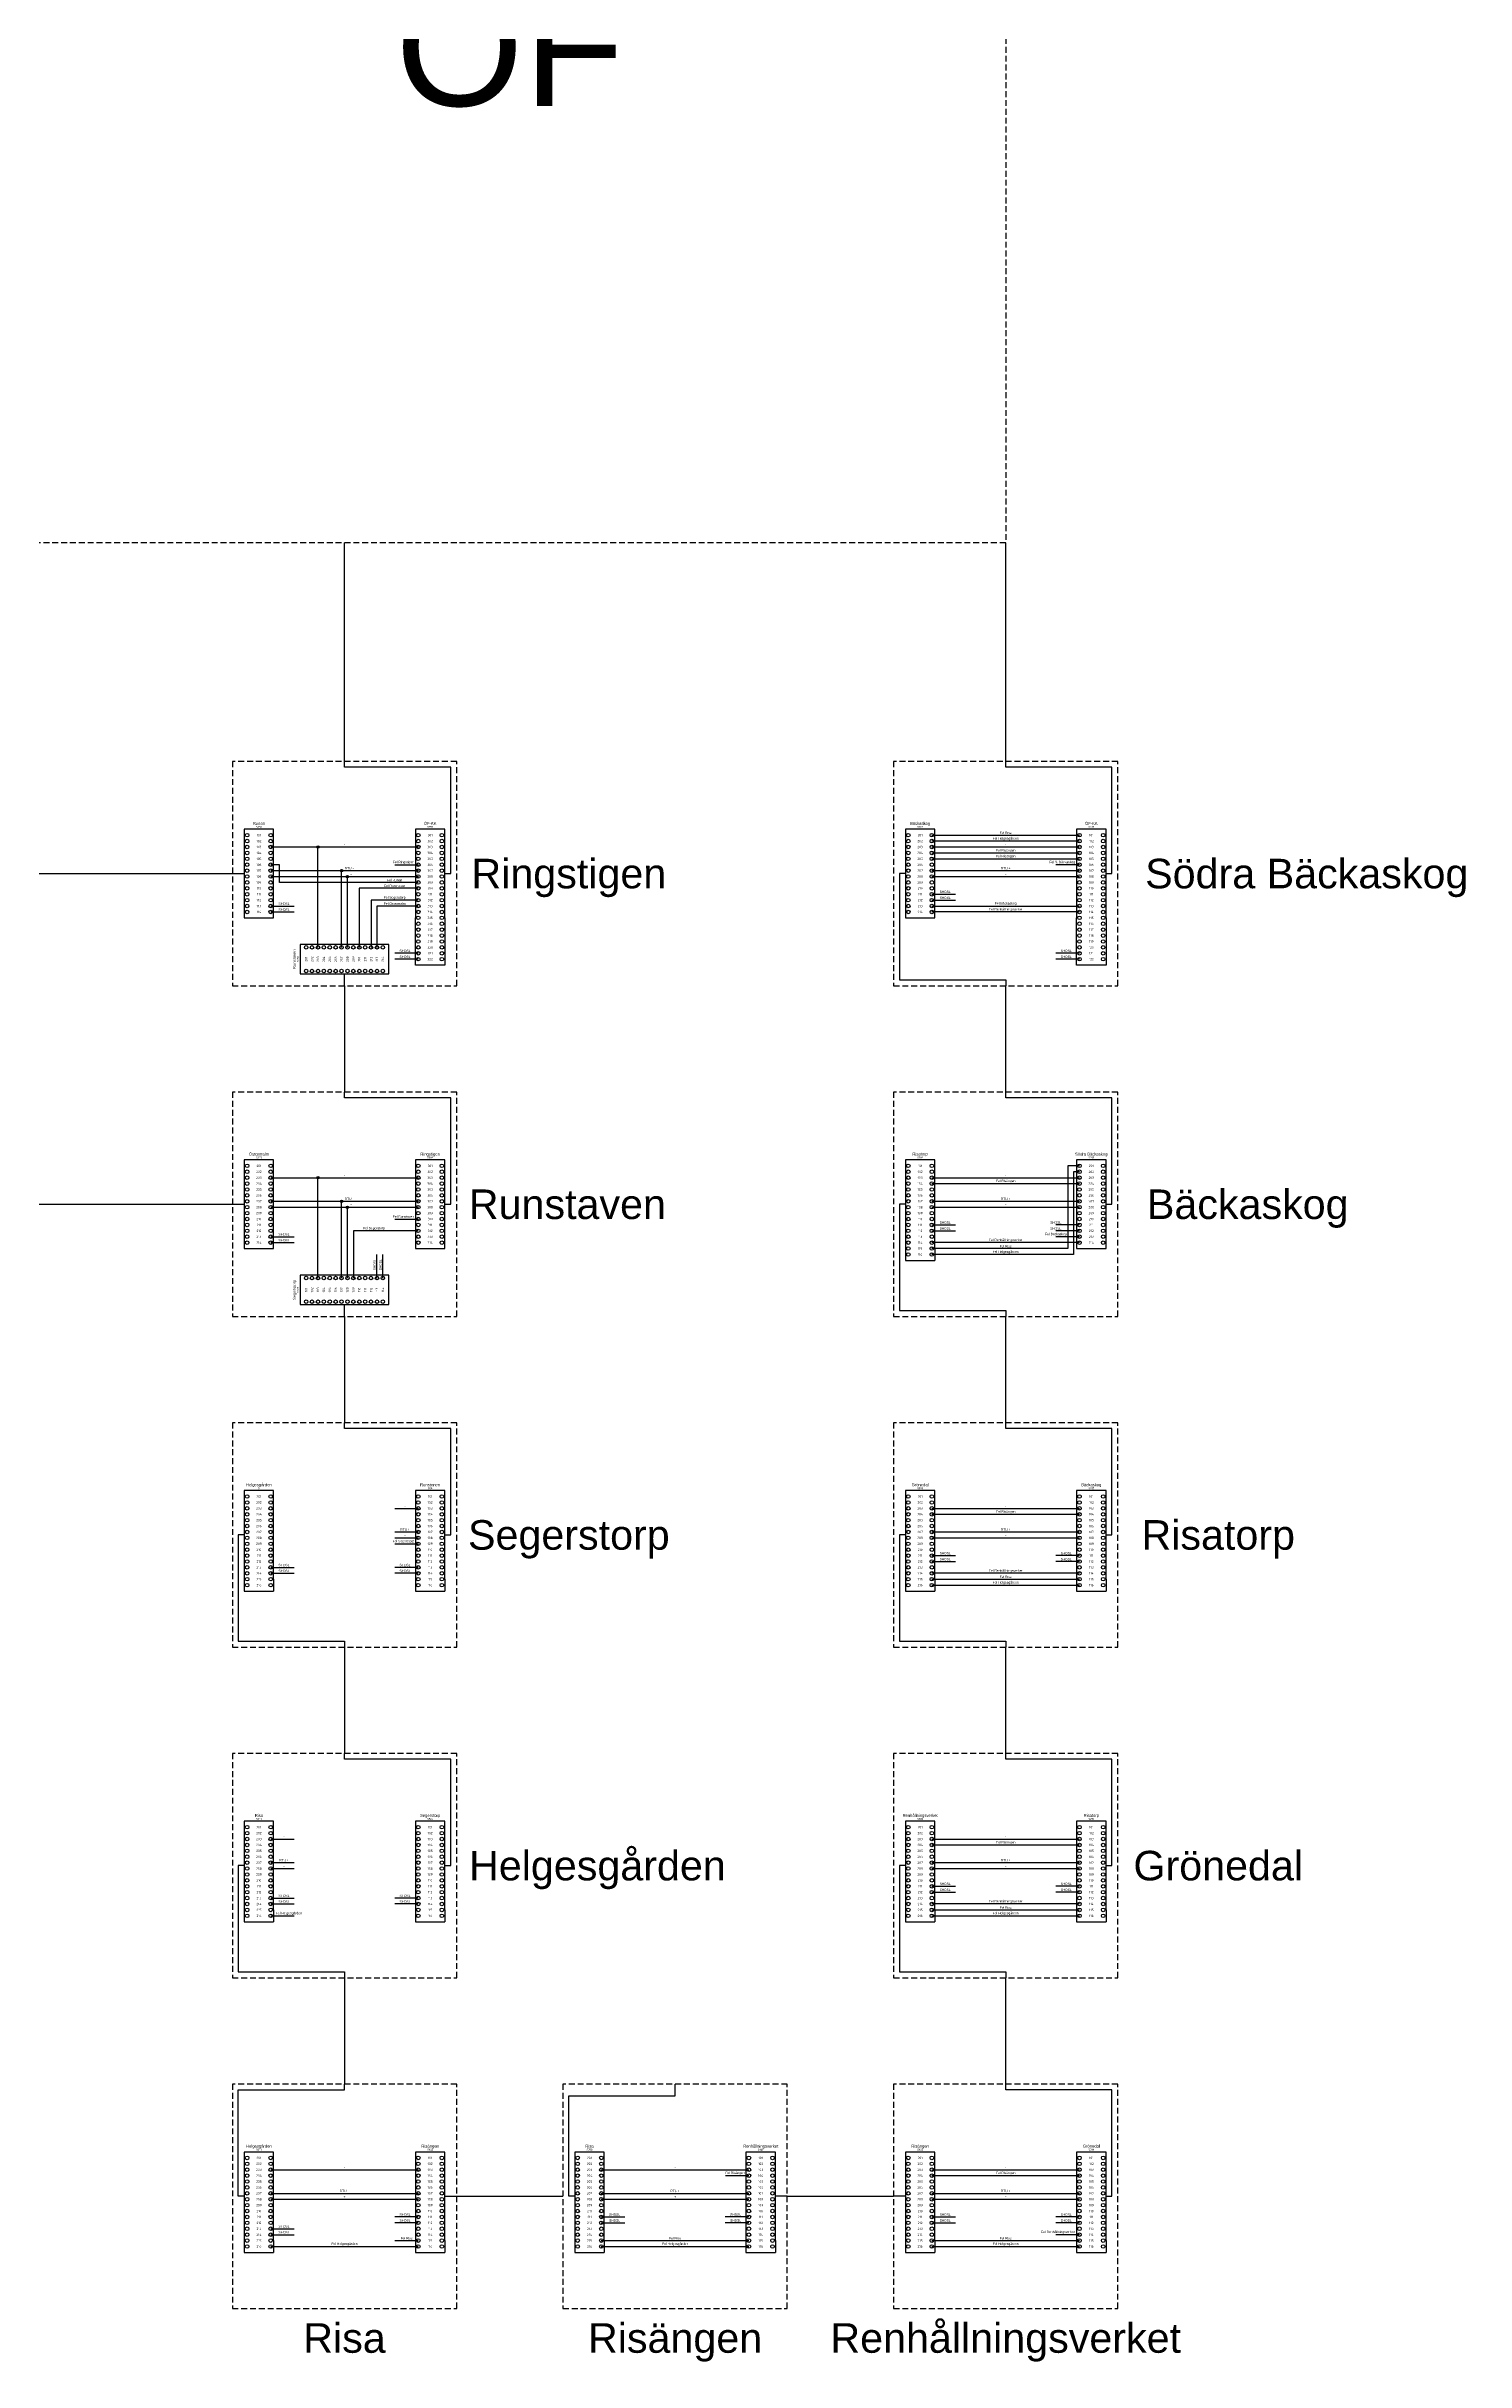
# Model space of a CAD drawing. Header units: millimetres. Extents: x -2095 to -606, y -833 to 1125.
# Drawn here: x -888.3 to -647.8, y -498 to -105.9 of the extents above; entities that cross this region are included whole.
import ezdxf
from ezdxf.enums import TextEntityAlignment as Align

# ---------------------------------------------------------------- set-up
doc = ezdxf.new("R2010")
doc.units = ezdxf.units.MM
doc.header["$MEASUREMENT"] = 0
doc.linetypes.add('DASHEDX2', pattern=[1.5, 1, -0.5])
for name, color, linetype in [('FEL', 1, 'Continuous'), ('FELSIGNAL KABEL', 1, 'Continuous'), ('Infotext', 7, 'Continuous'), ('Linje', 7, 'Continuous'), ('MINUS', 7, 'Continuous'), ('Plint', 7, 'Continuous'), ('PLUS', 7, 'Continuous'), ('RTU+', 7, 'Continuous'), ('SENEA', 3, 'Continuous'), ('Station', 7, 'DASHEDX2')]:
    doc.layers.add(name, color=color, linetype=linetype)
doc.styles.add('plintnummer', font='iso.shx')
doc.styles.get("Standard").update_dxf_attribs({"font": 'arial.ttf'})

# ---------------------------------------------------------------- blocks, each defined once
blk = doc.blocks.new('fstn')
blk.add_lwpolyline([(0, 168), (168, 168), (168, 0), (0, 0)], close=True)
blk.add_attdef('FÖRDELNINGSSTATION', text='', height=20).set_placement((84, 84), align=Align.MIDDLE_CENTER)
blk = doc.blocks.new('stn4')
blk.add_lwpolyline([(-19, -19), (19, -19), (19, 19), (-19, 19)], close=True)
blk.add_attdef('STATIONSNAMN', text='', height=5).set_placement((0, -24), align=Align.MIDDLE_CENTER)
blk = doc.blocks.new('*U13')
for p, q in [((5, 15), (0, 15)), ((0, 15), (0, 0)), ((5, 0), (5, 15))]:
    blk.add_line(p, q)
blk.add_lwpolyline([(5, 0), (5, -8), (0, -8), (0, 0)])
for centre in [(0.5, 14), (0.5, 13), (0.5, 12), (4.5, 14), (4.5, 13), (4.5, 12), (0.5, 11), (0.5, 10), (0.5, 9), (0.5, 8), (4.5, 11), (4.5, 10), (4.5, 9), (4.5, 8), (0.5, 7), (0.5, 6), (0.5, 5), (0.5, 4), (4.5, 7), (4.5, 6), (4.5, 5), (4.5, 4), (0.5, 3), (0.5, 2), (0.5, 1), (0.5, 0), (4.5, 3), (4.5, 2), (4.5, 1), (4.5, 0), (0.5, -1), (0.5, -2), (0.5, -3), (0.5, -4), (4.5, -1), (4.5, -2), (4.5, -3), (4.5, -4), (0.5, -5), (0.5, -6), (0.5, -7), (4.5, -5), (4.5, -6), (4.5, -7)]:
    blk.add_circle(centre, 0.3)
at = {"lineweight": 5, "char_height": 0.4, "attachment_point": 5, "style": 'plintnummer'}
for s, insert in [('103', (2.5, 12)), ('102', (2.5, 13)), ('101', (2.5, 14)), ('104', (2.5, 11)), ('105', (2.5, 10)), ('106', (2.5, 9)), ('107', (2.5, 8)), ('108', (2.5, 7)), ('109', (2.5, 6)), ('110', (2.5, 5)), ('111', (2.5, 4)), ('114', (2.5, 1)), ('115', (2.5, 0)), ('112', (2.5, 3)), ('113', (2.5, 2)), ('115', (2.5, -1)), ('118', (2.5, -3)), ('119', (2.5, -4)), ('117', (2.5, -2)), ('120', (2.5, -5)), ('122', (2.5, -7)), ('121', (2.5, -6))]:
    blk.add_mtext_dynamic_manual_height_columns(s, width=1.4076, gutter_width=1, heights=[0], dxfattribs=dict(at, insert=insert))
for tag, height, p in [('TILL', 0.5, (2.5, 16)), ('KABELNUMMER', 0.3, (2.5, 15.4))]:
    blk.add_attdef(tag, text='', height=height).set_placement(p, align=Align.MIDDLE_CENTER)
blk = doc.blocks.new('*U5')
for p, q in [((5, 15), (0, 15)), ((0, 15), (0, 0)), ((5, 0), (5, 15)), ((0, 0), (5, 0))]:
    blk.add_line(p, q)
for centre in [(0.5, 14), (0.5, 13), (0.5, 12), (4.5, 14), (4.5, 13), (4.5, 12), (0.5, 11), (0.5, 10), (0.5, 9), (0.5, 8), (4.5, 11), (4.5, 10), (4.5, 9), (4.5, 8), (0.5, 7), (0.5, 6), (0.5, 5), (0.5, 4), (4.5, 7), (4.5, 6), (4.5, 5), (4.5, 4), (0.5, 3), (0.5, 2), (0.5, 1), (4.5, 3), (4.5, 2), (4.5, 1)]:
    blk.add_circle(centre, 0.3)
at = {"lineweight": 5, "char_height": 0.4, "attachment_point": 5, "style": 'plintnummer'}
for s, insert in [('203', (2.5, 12)), ('202', (2.5, 13)), ('201', (2.5, 14)), ('204', (2.5, 11)), ('205', (2.5, 10)), ('206', (2.5, 9)), ('207', (2.5, 8)), ('208', (2.5, 7)), ('209', (2.5, 6)), ('210', (2.5, 5)), ('211', (2.5, 4)), ('214', (2.5, 1)), ('212', (2.5, 3)), ('213', (2.5, 2))]:
    blk.add_mtext_dynamic_manual_height_columns(s, width=1.4076, gutter_width=1, heights=[0], dxfattribs=dict(at, insert=insert))
for tag, height, p in [('TILL', 0.5, (2.5, 16)), ('KABELNUMMER', 0.3, (2.5, 15.4))]:
    blk.add_attdef(tag, text='', height=height).set_placement(p, align=Align.MIDDLE_CENTER)
blk = doc.blocks.new('*U6')
for p, q in [((5, 15), (0, 15)), ((0, 15), (0, 0)), ((5, 0), (5, 15)), ((0, -2), (5, -2))]:
    blk.add_line(p, q)
for points in [[(0, 0), (0, -2)], [(5, 0), (5, -2)]]:
    blk.add_lwpolyline(points)
for centre in [(0.5, 14), (0.5, 13), (0.5, 12), (4.5, 14), (4.5, 13), (4.5, 12), (0.5, 11), (0.5, 10), (0.5, 9), (0.5, 8), (4.5, 11), (4.5, 10), (4.5, 9), (4.5, 8), (0.5, 7), (0.5, 6), (0.5, 5), (0.5, 4), (4.5, 7), (4.5, 6), (4.5, 5), (4.5, 4), (0.5, 3), (0.5, 2), (0.5, 1), (0.5, 0), (4.5, 3), (4.5, 2), (4.5, 1), (4.5, 0), (0.5, -1), (4.5, -1)]:
    blk.add_circle(centre, 0.3)
at = {"lineweight": 5, "char_height": 0.4, "attachment_point": 5, "style": 'plintnummer'}
for s, insert in [('103', (2.5, 12)), ('102', (2.5, 13)), ('101', (2.5, 14)), ('104', (2.5, 11)), ('105', (2.5, 10)), ('106', (2.5, 9)), ('107', (2.5, 8)), ('108', (2.5, 7)), ('109', (2.5, 6)), ('110', (2.5, 5)), ('111', (2.5, 4)), ('114', (2.5, 1)), ('115', (2.5, 0)), ('112', (2.5, 3)), ('113', (2.5, 2)), ('116', (2.5, -1))]:
    blk.add_mtext_dynamic_manual_height_columns(s, width=1.4076, gutter_width=1, heights=[0], dxfattribs=dict(at, insert=insert))
for tag, height, p in [('TILL', 0.5, (2.5, 16)), ('KABELNUMMER', 0.3, (2.5, 15.4))]:
    blk.add_attdef(tag, text='', height=height).set_placement(p, align=Align.MIDDLE_CENTER)
blk = doc.blocks.new('*U7')
for p, q in [((5, 15), (0, 15)), ((0, 15), (0, 0)), ((5, 0), (5, 15)), ((0, -2), (5, -2))]:
    blk.add_line(p, q)
for points in [[(0, 0), (0, -2)], [(5, 0), (5, -2)]]:
    blk.add_lwpolyline(points)
for centre in [(0.5, 14), (0.5, 13), (0.5, 12), (4.5, 14), (4.5, 13), (4.5, 12), (0.5, 11), (0.5, 10), (0.5, 9), (0.5, 8), (4.5, 11), (4.5, 10), (4.5, 9), (4.5, 8), (0.5, 7), (0.5, 6), (0.5, 5), (0.5, 4), (4.5, 7), (4.5, 6), (4.5, 5), (4.5, 4), (0.5, 3), (0.5, 2), (0.5, 1), (0.5, 0), (4.5, 3), (4.5, 2), (4.5, 1), (4.5, 0), (0.5, -1), (4.5, -1)]:
    blk.add_circle(centre, 0.3)
at = {"lineweight": 5, "char_height": 0.4, "attachment_point": 5, "style": 'plintnummer'}
for s, insert in [('203', (2.5, 12)), ('202', (2.5, 13)), ('201', (2.5, 14)), ('204', (2.5, 11)), ('205', (2.5, 10)), ('206', (2.5, 9)), ('207', (2.5, 8)), ('208', (2.5, 7)), ('209', (2.5, 6)), ('210', (2.5, 5)), ('211', (2.5, 4)), ('214', (2.5, 1)), ('215', (2.5, 0)), ('212', (2.5, 3)), ('213', (2.5, 2)), ('216', (2.5, -1))]:
    blk.add_mtext_dynamic_manual_height_columns(s, width=1.4076, gutter_width=1, heights=[0], dxfattribs=dict(at, insert=insert))
for tag, height, p in [('TILL', 0.5, (2.5, 16)), ('KABELNUMMER', 0.3, (2.5, 15.4))]:
    blk.add_attdef(tag, text='', height=height).set_placement(p, align=Align.MIDDLE_CENTER)
blk = doc.blocks.new('*U8')
for p, q in [((5, 15), (0, 15)), ((0, 15), (0, 0)), ((5, 0), (5, 15)), ((0, 0), (5, 0))]:
    blk.add_line(p, q)
for centre in [(0.5, 14), (0.5, 13), (0.5, 12), (4.5, 14), (4.5, 13), (4.5, 12), (0.5, 11), (0.5, 10), (0.5, 9), (0.5, 8), (4.5, 11), (4.5, 10), (4.5, 9), (4.5, 8), (0.5, 7), (0.5, 6), (0.5, 5), (0.5, 4), (4.5, 7), (4.5, 6), (4.5, 5), (4.5, 4), (0.5, 3), (0.5, 2), (0.5, 1), (4.5, 3), (4.5, 2), (4.5, 1)]:
    blk.add_circle(centre, 0.3)
at = {"lineweight": 5, "char_height": 0.4, "attachment_point": 5, "style": 'plintnummer'}
for s, insert in [('302', (2.5, 13)), ('303', (2.5, 12)), ('301', (2.5, 14)), ('304', (2.5, 11)), ('305', (2.5, 10)), ('306', (2.5, 9)), ('307', (2.5, 8)), ('308', (2.5, 7)), ('309', (2.5, 6)), ('310', (2.5, 5)), ('311', (2.5, 4)), ('314', (2.5, 1)), ('313', (2.5, 2)), ('312', (2.5, 3))]:
    blk.add_mtext_dynamic_manual_height_columns(s, width=1.4076, gutter_width=1, heights=[0], dxfattribs=dict(at, insert=insert))
for tag, height, p in [('TILL', 0.5, (2.5, 16)), ('KABELNUMMER', 0.3, (2.5, 15.4))]:
    blk.add_attdef(tag, text='', height=height).set_placement(p, align=Align.MIDDLE_CENTER)
blk = doc.blocks.new('*U4')
for p, q in [((5, 15), (0, 15)), ((0, 15), (0, 0)), ((5, 0), (5, 15)), ((0, 0), (5, 0))]:
    blk.add_line(p, q)
for centre in [(0.5, 14), (0.5, 13), (0.5, 12), (4.5, 14), (4.5, 13), (4.5, 12), (0.5, 11), (0.5, 10), (0.5, 9), (0.5, 8), (4.5, 11), (4.5, 10), (4.5, 9), (4.5, 8), (0.5, 7), (0.5, 6), (0.5, 5), (0.5, 4), (4.5, 7), (4.5, 6), (4.5, 5), (4.5, 4), (0.5, 3), (0.5, 2), (0.5, 1), (4.5, 3), (4.5, 2), (4.5, 1)]:
    blk.add_circle(centre, 0.3)
at = {"lineweight": 5, "char_height": 0.4, "attachment_point": 5, "style": 'plintnummer'}
for s, insert in [('103', (2.5, 12)), ('102', (2.5, 13)), ('101', (2.5, 14)), ('104', (2.5, 11)), ('105', (2.5, 10)), ('106', (2.5, 9)), ('107', (2.5, 8)), ('108', (2.5, 7)), ('109', (2.5, 6)), ('110', (2.5, 5)), ('111', (2.5, 4)), ('114', (2.5, 1)), ('112', (2.5, 3)), ('113', (2.5, 2))]:
    blk.add_mtext_dynamic_manual_height_columns(s, width=1.4076, gutter_width=1, heights=[0], dxfattribs=dict(at, insert=insert))
for tag, height, p in [('TILL', 0.5, (2.5, 16)), ('KABELNUMMER', 0.3, (2.5, 15.4))]:
    blk.add_attdef(tag, text='', height=height).set_placement(p, align=Align.MIDDLE_CENTER)
blk = doc.blocks.new('bygel')
h = blk.add_hatch(color=256)
h.dxf.hatch_style = 1
h.paths.add_polyline_path([(0.2, 0, 1), (-0.2, 0, 1)])
blk.add_circle((0, 0), 0.2)
blk = doc.blocks.new('*U10')
for p, q in [((5, 15), (0, 15)), ((0, 15), (0, 0)), ((5, 0), (5, 15))]:
    blk.add_line(p, q)
blk.add_lwpolyline([(5, 0), (5, -8), (0, -8), (0, 0)])
for centre in [(0.5, 14), (0.5, 13), (0.5, 12), (4.5, 14), (4.5, 13), (4.5, 12), (0.5, 11), (0.5, 10), (0.5, 9), (0.5, 8), (4.5, 11), (4.5, 10), (4.5, 9), (4.5, 8), (0.5, 7), (0.5, 6), (0.5, 5), (0.5, 4), (4.5, 7), (4.5, 6), (4.5, 5), (4.5, 4), (0.5, 3), (0.5, 2), (0.5, 1), (0.5, 0), (4.5, 3), (4.5, 2), (4.5, 1), (4.5, 0), (0.5, -1), (0.5, -2), (0.5, -3), (0.5, -4), (4.5, -1), (4.5, -2), (4.5, -3), (4.5, -4), (0.5, -5), (0.5, -6), (0.5, -7), (4.5, -5), (4.5, -6), (4.5, -7)]:
    blk.add_circle(centre, 0.3)
at = {"lineweight": 5, "char_height": 0.4, "attachment_point": 5, "style": 'plintnummer'}
for s, insert in [('302', (2.5, 13)), ('303', (2.5, 12)), ('301', (2.5, 14)), ('304', (2.5, 11)), ('305', (2.5, 10)), ('306', (2.5, 9)), ('307', (2.5, 8)), ('308', (2.5, 7)), ('309', (2.5, 6)), ('310', (2.5, 5)), ('311', (2.5, 4)), ('314', (2.5, 1)), ('313', (2.5, 2)), ('315', (2.5, 0)), ('312', (2.5, 3)), ('318', (2.5, -3)), ('316', (2.5, -1)), ('317', (2.5, -2)), ('319', (2.5, -4)), ('320', (2.5, -5)), ('322', (2.5, -7)), ('321', (2.5, -6))]:
    blk.add_mtext_dynamic_manual_height_columns(s, width=1.4076, gutter_width=1, heights=[0], dxfattribs=dict(at, insert=insert))
for tag, height, p in [('TILL', 0.5, (2.5, 16)), ('KABELNUMMER', 0.3, (2.5, 15.4))]:
    blk.add_attdef(tag, text='', height=height).set_placement(p, align=Align.MIDDLE_CENTER)

msp = doc.modelspace()

# ---------------------------------------------------------------- linework, layer by layer
at = {"layer": 'FEL'}
for points in [[(-738.24, -239.51), (-713.24, -239.51)], [(-713.24, -240.51), (-738.24, -240.51)], [(-738.24, -242.51), (-713.23, -242.51)], [(-825.24, -247.51), (-848.74, -247.51), (-848.74, -244.51), (-850.24, -244.51)], [(-829.23, -244.51), (-825.23, -244.51)], [(-738.24, -243.51), (-713.24, -243.51)], [(-713.24, -244.51), (-717.24, -244.51)], [(-825.24, -248.51), (-835.24, -248.51), (-835.24, -258.51)], [(-825.24, -250.51), (-833.24, -250.51), (-833.24, -258.51)], [(-825.24, -251.51), (-832.24, -251.51), (-832.24, -258.51)], [(-738.24, -251.51), (-713.24, -251.51)], [(-713.24, -252.51), (-738.24, -252.51)], [(-713.24, -295.51), (-715.24, -295.51), (-715.24, -309.51), (-738.24, -309.51)], [(-713.24, -296.51), (-714.24, -296.51), (-714.24, -310.51), (-738.24, -310.51)], [(-738.24, -298.51), (-713.23, -298.51)], [(-829.23, -304.51), (-825.23, -304.51)], [(-825.24, -306.51), (-836.24, -306.51), (-836.24, -314.51)], [(-713.24, -308.51), (-738.24, -308.51)], [(-713.24, -307.51), (-717.24, -307.51)], [(-738.24, -354.51), (-713.23, -354.51)], [(-829.23, -359.51), (-825.23, -359.51)], [(-713.24, -364.51), (-738.24, -364.51)], [(-738.24, -365.51), (-713.24, -365.51)], [(-738.24, -366.51), (-713.24, -366.51)], [(-738.24, -410.51), (-713.23, -410.51)], [(-850.24, -422.51), (-846.24, -422.51)], [(-713.24, -420.51), (-738.24, -420.51)], [(-738.24, -421.51), (-713.24, -421.51)], [(-738.24, -422.51), (-713.24, -422.51)], [(-773.23, -466.51), (-769.23, -466.51)], [(-738.24, -466.51), (-713.23, -466.51)], [(-829.24, -477.51), (-825.24, -477.51)], [(-794.24, -477.51), (-769.24, -477.51)], [(-738.24, -477.51), (-713.24, -477.51)], [(-713.24, -476.51), (-717.24, -476.51)], [(-850.24, -478.51), (-825.24, -478.51)], [(-794.24, -478.51), (-769.24, -478.51)], [(-738.24, -478.51), (-713.24, -478.51)]]:
    msp.add_lwpolyline(points, dxfattribs=at)
at = {"layer": 'FELSIGNAL KABEL'}
for points in [[(-837.74, -227.01), (-837.74, -190.01)], [(-725.74, -227.01), (-725.74, -190.01)], [(-930.74, -246.01), (-856.74, -246.01)], [(-1005.74, -265.01), (-1005.74, -302.01), (-856.74, -302.01)], [(-837.74, -265.01), (-837.74, -283.01)], [(-725.74, -283.01), (-725.74, -265.01)], [(-837.74, -321.01), (-837.74, -339.01)], [(-725.74, -339.01), (-725.74, -321.01)], [(-725.74, -395.01), (-725.74, -377.01)], [(-837.74, -433.01), (-837.74, -451.01)], [(-725.74, -451.01), (-725.74, -451.01), (-725.74, -433.01)], [(-818.74, -470.01), (-800.74, -470.01)], [(-762.74, -470.01), (-744.74, -470.01)]]:
    msp.add_lwpolyline(points, dxfattribs=at)
at = {"layer": 'Linje'}
for points in [[(-820.74, -246.01), (-819.74, -246.01), (-819.74, -228.01), (-837.74, -228.01), (-837.74, -227.01)], [(-708.74, -246.01), (-707.74, -246.01), (-707.74, -228.01), (-725.74, -228.01), (-725.74, -227.01)], [(-856.74, -246.01), (-854.74, -246.01)], [(-742.74, -246.01), (-743.74, -246.01), (-743.74, -264.01), (-725.74, -264.01), (-725.74, -265.01)], [(-837.74, -265.01), (-837.74, -263.01)], [(-820.74, -302.01), (-819.74, -302.01), (-819.74, -284.01), (-837.74, -284.01), (-837.74, -283.01)], [(-856.74, -302.01), (-854.74, -302.01)], [(-837.74, -321.01), (-837.74, -319.01)], [(-820.74, -358.01), (-819.74, -358.01), (-819.74, -340.01), (-837.74, -340.01), (-837.74, -339.01)], [(-708.74, -358.01), (-707.74, -358.01), (-707.74, -340.01), (-725.74, -340.01), (-725.74, -339.01)], [(-854.74, -358.01), (-855.74, -358.01), (-855.74, -376.01), (-837.74, -376.01), (-837.74, -377.01)], [(-742.74, -358.01), (-743.74, -358.01), (-743.74, -376.01), (-725.74, -376.01), (-725.74, -377.01)], [(-837.74, -377.01), (-837.74, -395.01)], [(-820.74, -414.01), (-819.74, -414.01), (-819.74, -396.01), (-837.74, -396.01), (-837.74, -395.01)], [(-708.74, -414.01), (-707.74, -414.01), (-707.74, -396.01), (-725.74, -396.01), (-725.74, -395.01)], [(-854.74, -414.01), (-855.74, -414.01), (-855.74, -432.01), (-837.74, -432.01), (-837.74, -433.01)], [(-742.74, -414.01), (-743.74, -414.01), (-743.74, -432.01), (-725.74, -432.01), (-725.74, -433.01)], [(-854.74, -470.01), (-855.74, -470.01), (-855.74, -452.01), (-837.74, -452.01), (-837.74, -451.01)], [(-798.74, -470.01), (-799.74, -470.01), (-799.74, -453.01), (-781.74, -453.01), (-781.74, -451.01)], [(-708.74, -470.01), (-707.74, -470.01), (-707.74, -452.01), (-725.74, -452.01), (-725.74, -451.01)], [(-820.74, -470.01), (-818.74, -470.01)], [(-762.74, -470.01), (-764.74, -470.01)], [(-742.74, -470.01), (-744.74, -470.01)]]:
    msp.add_lwpolyline(points, dxfattribs=at)
at = {"layer": 'MINUS'}
for points in [[(-850.24, -241.51), (-825.23, -241.51)], [(-842.24, -258.51), (-842.24, -241.51)], [(-738.24, -241.51), (-713.23, -241.51)], [(-708.74, -302.01), (-707.74, -302.01), (-707.74, -284.01), (-725.74, -284.01), (-725.74, -283.01)], [(-850.24, -297.51), (-825.23, -297.51)], [(-842.24, -314.51), (-842.24, -297.51)], [(-738.24, -297.51), (-713.23, -297.51)], [(-742.74, -302.01), (-743.74, -302.01), (-743.74, -320.01), (-725.74, -320.01), (-725.74, -321.01)], [(-829.23, -353.51), (-825.23, -353.51)], [(-738.24, -353.51), (-713.23, -353.51)], [(-850.24, -409.51), (-846.24, -409.51)], [(-738.24, -409.51), (-713.23, -409.51)], [(-850.24, -465.51), (-825.23, -465.51)], [(-794.24, -465.51), (-769.23, -465.51)], [(-738.24, -465.51), (-713.23, -465.51)]]:
    msp.add_lwpolyline(points, dxfattribs=at)
at = {"layer": 'PLUS'}
for points in [[(-850.24, -246.51), (-825.23, -246.51)], [(-837.24, -258.51), (-837.24, -246.51)], [(-738.24, -246.51), (-713.23, -246.51)], [(-850.24, -302.51), (-825.23, -302.51)], [(-837.24, -314.51), (-837.24, -302.51)], [(-738.24, -302.51), (-713.23, -302.51)], [(-829.23, -358.51), (-825.23, -358.51)], [(-738.24, -358.51), (-713.23, -358.51)], [(-850.24, -414.51), (-846.24, -414.51)], [(-738.24, -414.51), (-713.23, -414.51)], [(-850.24, -470.51), (-825.23, -470.51)], [(-794.24, -470.51), (-769.23, -470.51)], [(-738.24, -470.51), (-713.23, -470.51)]]:
    msp.add_lwpolyline(points, dxfattribs=at)
at = {"layer": 'RTU+'}
for points in [[(-850.24, -245.51), (-825.23, -245.51)], [(-838.24, -258.51), (-838.24, -245.51)], [(-738.24, -245.51), (-713.23, -245.51)], [(-850.24, -301.51), (-825.23, -301.51)], [(-838.24, -314.51), (-838.24, -301.51)], [(-738.24, -301.51), (-713.23, -301.51)], [(-829.23, -357.51), (-825.23, -357.51)], [(-738.24, -357.51), (-713.23, -357.51)], [(-850.24, -413.51), (-846.24, -413.51)], [(-738.24, -413.51), (-713.23, -413.51)], [(-850.24, -469.51), (-825.23, -469.51)], [(-794.24, -469.51), (-769.23, -469.51)], [(-738.24, -469.51), (-713.23, -469.51)]]:
    msp.add_lwpolyline(points, dxfattribs=at)
at = {"layer": 'SENEA'}
for points in [[(-738.24, -249.51), (-734.24, -249.51)], [(-738.24, -250.51), (-734.24, -250.51)], [(-850.24, -251.51), (-846.24, -251.51)], [(-850.24, -252.51), (-846.24, -252.51)], [(-825.24, -259.51), (-829.24, -259.51)], [(-825.24, -260.51), (-829.24, -260.51)], [(-713.24, -259.51), (-717.24, -259.51)], [(-713.24, -260.51), (-717.24, -260.51)], [(-738.24, -305.51), (-734.24, -305.51)], [(-713.24, -305.51), (-717.24, -305.51)], [(-850.24, -307.51), (-846.24, -307.51)], [(-850.24, -308.51), (-846.24, -308.51)], [(-738.24, -306.51), (-734.24, -306.51)], [(-713.24, -306.51), (-717.24, -306.51)], [(-832.24, -314.51), (-832.24, -310.51)], [(-831.24, -314.51), (-831.24, -310.51)], [(-850.24, -363.51), (-846.24, -363.51)], [(-850.24, -364.51), (-846.24, -364.51)], [(-825.24, -363.51), (-829.24, -363.51)], [(-825.24, -364.51), (-829.24, -364.51)], [(-738.24, -361.51), (-734.24, -361.51)], [(-738.24, -362.51), (-734.24, -362.51)], [(-713.24, -361.51), (-717.24, -361.51)], [(-713.24, -362.51), (-717.24, -362.51)], [(-850.24, -419.51), (-846.24, -419.51)], [(-825.24, -419.51), (-829.24, -419.51)], [(-738.24, -417.51), (-734.24, -417.51)], [(-738.24, -418.51), (-734.24, -418.51)], [(-713.24, -417.51), (-717.24, -417.51)], [(-713.24, -418.51), (-717.24, -418.51)], [(-850.24, -420.51), (-846.24, -420.51)], [(-825.24, -420.51), (-829.24, -420.51)], [(-825.24, -473.51), (-829.24, -473.51)], [(-794.24, -473.51), (-790.24, -473.51)], [(-769.24, -473.51), (-773.24, -473.51)], [(-738.24, -473.51), (-734.24, -473.51)], [(-713.24, -473.51), (-717.24, -473.51)], [(-850.24, -475.51), (-846.24, -475.51)], [(-850.24, -476.51), (-846.24, -476.51)], [(-825.24, -474.51), (-829.24, -474.51)], [(-794.24, -474.51), (-790.24, -474.51)], [(-769.24, -474.51), (-773.24, -474.51)], [(-738.24, -474.51), (-734.24, -474.51)], [(-713.24, -474.51), (-717.24, -474.51)]]:
    msp.add_lwpolyline(points, dxfattribs=at)

# ---------------------------------------------------------------- block references
at = {"layer": 'MINUS'}
for p in [(-842.24, -241.51), (-842.24, -297.51)]:
    msp.add_blockref('bygel', p, dxfattribs=at)
at = {"layer": 'Plint'}
for name, p, values in [('*U4', (-854.74, -253.51), {'TILL': 'Runan', 'KABELNUMMER': 'S350'}), ('*U10', (-825.74, -253.51), {'TILL': 'ÖF-KK', 'KABELNUMMER': 'S356'}), ('*U5', (-742.74, -253.51), {'TILL': 'Bäckaskog', 'KABELNUMMER': 'S282'}), ('*U13', (-713.74, -253.51), {'TILL': 'ÖF-KK', 'KABELNUMMER': 'S432'}), ('*U5', (-854.74, -309.51), {'TILL': 'Östermalm', 'KABELNUMMER': 'S378'}), ('*U8', (-825.74, -309.51), {'TILL': 'Ringstigen', 'KABELNUMMER': 'S809'}), ('*U6', (-742.74, -309.51), {'TILL': 'Risatorp', 'KABELNUMMER': 'S280'}), ('*U5', (-713.74, -309.51), {'TILL': 'Södra Bäckaskog', 'KABELNUMMER': 'S282'}), ('*U7', (-854.74, -365.51), {'TILL': 'Helgesgården', 'KABELNUMMER': 'S'}), ('*U6', (-825.74, -365.51), {'TILL': 'Runstenen', 'KABELNUMMER': 'S96'}), ('*U7', (-742.74, -365.51), {'TILL': 'Grönedal', 'KABELNUMMER': 'S528'}), ('*U6', (-713.74, -365.51), {'TILL': 'Bäckaskog', 'KABELNUMMER': 'S280'}), ('*U7', (-854.74, -421.51), {'TILL': 'Risa', 'KABELNUMMER': 'S643'}), ('*U6', (-825.74, -421.51), {'TILL': 'Segerstorp', 'KABELNUMMER': 'S521'}), ('*U7', (-742.74, -421.51), {'TILL': 'Renhållningsverket', 'KABELNUMMER': 'S386'}), ('*U6', (-713.74, -421.51), {'TILL': 'Risatorp', 'KABELNUMMER': 'S280'}), ('*U7', (-854.74, -477.51), {'TILL': 'Helgesgården', 'KABELNUMMER': 'S643'}), ('*U6', (-825.74, -477.51), {'TILL': 'Risängen', 'KABELNUMMER': 'S415'}), ('*U7', (-798.74, -477.51), {'TILL': 'Risa', 'KABELNUMMER': 'S708'}), ('*U6', (-769.74, -477.51), {'TILL': 'Renhållningsverket', 'KABELNUMMER': 'S415'}), ('*U7', (-742.74, -477.51), {'TILL': 'Risängen', 'KABELNUMMER': 'S415'}), ('*U6', (-713.74, -477.51), {'TILL': 'Grönedal', 'KABELNUMMER': 'S394'})]:
    msp.add_blockref(name, p, dxfattribs=at).add_auto_attribs(values)
at = {"layer": 'Plint', "rotation": 90.00000000000001}
for name, p, values in [('*U5', (-830.24, -263.01), {'TILL': 'Runstaven', 'KABELNUMMER': 'S268'}), ('*U4', (-830.24, -319.01), {'TILL': 'Segerstorp', 'KABELNUMMER': 'S373'})]:
    msp.add_blockref(name, p, dxfattribs=at).add_auto_attribs(values)
at = {"layer": 'PLUS'}
for p in [(-837.24, -246.51), (-837.24, -302.51)]:
    msp.add_blockref('bygel', p, dxfattribs=at)
at = {"layer": 'RTU+'}
for p in [(-838.24, -245.51), (-838.24, -301.51)]:
    msp.add_blockref('bygel', p, dxfattribs=at)
at = {"layer": 'Station'}
for name, p, values in [('fstn', (-893.74, -190.01), {'FÖRDELNINGSSTATION': 'ÖF'}), ('stn4', (-837.74, -470.01), {'STATIONSNAMN': 'Risa'}), ('stn4', (-781.74, -470.01), {'STATIONSNAMN': 'Risängen'}), ('stn4', (-725.74, -470.01), {'STATIONSNAMN': 'Renhållningsverket'})]:
    msp.add_blockref(name, p, dxfattribs=at).add_auto_attribs(values)
ref = msp.add_blockref('stn4', (-837.74, -246.01), dxfattribs=at)
ref.add_attrib('STATIONSNAMN', 'Ringstigen', dxfattribs={"layer": '0', "height": 5}).set_placement((-799.74, -246.01), align=Align.MIDDLE_CENTER)
ref = msp.add_blockref('stn4', (-725.74, -246.01), dxfattribs=at)
ref.add_attrib('STATIONSNAMN', 'Södra Bäckaskog', dxfattribs={"layer": '0', "height": 5}).set_placement((-674.74, -246.01), align=Align.MIDDLE_CENTER)
ref = msp.add_blockref('stn4', (-837.74, -302.01), dxfattribs=at)
ref.add_attrib('STATIONSNAMN', 'Runstaven', dxfattribs={"layer": '0', "height": 5}).set_placement((-799.99, -302.01), align=Align.MIDDLE_CENTER)
ref = msp.add_blockref('stn4', (-725.74, -302.01), dxfattribs=at)
ref.add_attrib('STATIONSNAMN', 'Bäckaskog', dxfattribs={"layer": '0', "height": 5}).set_placement((-684.74, -302.01), align=Align.MIDDLE_CENTER)
ref = msp.add_blockref('stn4', (-837.74, -358.01), dxfattribs=at)
ref.add_attrib('STATIONSNAMN', 'Segerstorp', dxfattribs={"layer": '0', "height": 5}).set_placement((-799.74, -358.01), align=Align.MIDDLE_CENTER)
ref = msp.add_blockref('stn4', (-725.74, -358.01), dxfattribs=at)
ref.add_attrib('STATIONSNAMN', 'Risatorp', dxfattribs={"layer": '0', "height": 5}).set_placement((-689.74, -358.01), align=Align.MIDDLE_CENTER)
ref = msp.add_blockref('stn4', (-837.74, -414.01), dxfattribs=at)
ref.add_attrib('STATIONSNAMN', 'Helgesgården', dxfattribs={"layer": '0', "height": 5}).set_placement((-794.9, -414.01), align=Align.MIDDLE_CENTER)
ref = msp.add_blockref('stn4', (-725.74, -414.01), dxfattribs=at)
ref.add_attrib('STATIONSNAMN', 'Grönedal', dxfattribs={"layer": '0', "height": 5}).set_placement((-689.74, -414.01), align=Align.MIDDLE_CENTER)

# ---------------------------------------------------------------- texts
at = {"layer": 'Infotext', "char_height": 0.4, "attachment_point": 5}
for s, width, insert in [('Fel Risa', 6.0495, (-725.74, -239.11)), ('-', 3.887, (-837.74, -241.11)), ('Fel Helgesgården', 6.0495, (-725.74, -240.11)), ('Fel Risängen', 6.0495, (-725.74, -242.11)), ('Fel Risängen', 6.0495, (-725.74, -243.11)), ('-', 3.887, (-725.74, -241.11)), ('RTU +', 3.887, (-836.9, -245.11)), ('+', 3.887, (-836.59, -246.11)), ('Fel Runan', 6.0495, (-829.24, -247.11)), ('Fel Ringstigen', 3.887, (-827.75, -244.11)), ('RTU +', 3.887, (-725.74, -245.11)), ('+', 3.887, (-725.74, -246.11)), ('Fel S. Bäckaskog', 6.1298, (-716.16, -244.11)), ('SHDSL', 3.887, (-847.99, -251.11)), ('Fel Segerstorp', 6.0495, (-829.24, -250.11)), ('Fel Östermalm', 6.0495, (-829.24, -251.11)), ('Fel Runstaven', 6.0495, (-829.24, -248.11)), ('SHDSL', 3.887, (-735.99, -249.11)), ('SHDSL', 3.887, (-735.99, -250.11)), ('Fel Bäckaskog', 6.0495, (-725.74, -251.11)), ('SHDSL', 3.887, (-847.99, -252.11)), ('Fel Renhållningsverket', 6.0495, (-725.74, -252.11)), ('SHDSL', 3.887, (-827.49, -259.11)), ('SHDSL', 3.887, (-827.49, -260.11)), ('SHDSL', 3.887, (-715.49, -259.11)), ('SHDSL', 3.887, (-715.49, -260.11)), ('-', 3.887, (-837.74, -297.11)), ('Fel Risängen', 6.0495, (-725.74, -298.11)), ('-', 3.887, (-725.74, -297.11)), ('RTU +', 3.887, (-836.9, -301.11)), ('RTU +', 3.887, (-725.74, -301.11)), ('+', 3.887, (-836.59, -302.11)), ('Fel Segerstorp', 6.0495, (-832.74, -306.11)), ('Fel Runstaven', 3.887, (-827.75, -304.11)), ('SHDSL', 3.887, (-735.99, -305.11)), ('+', 3.887, (-725.74, -302.11)), ('SHDSL', 3.887, (-717.25, -305.11)), ('SHDSL', 3.887, (-847.99, -307.11)), ('SHDSL', 3.887, (-847.99, -308.11)), ('SHDSL', 3.887, (-735.99, -306.11)), ('Fel Renhållningsverket', 6.0495, (-725.74, -308.11)), ('Fel Risa', 6.0495, (-725.74, -309.11)), ('Fel Bäckaskog', 6.1298, (-717.22, -307.11)), ('SHDSL', 3.887, (-717.25, -306.11)), ('Fel Helgesgården', 6.0495, (-725.74, -310.11)), ('-', 3.887, (-827.49, -353.11)), ('Fel Risängen', 6.0495, (-725.74, -354.11)), ('-', 3.887, (-725.74, -353.11)), ('Fel Segerstorp', 3.887, (-827.75, -359.11)), ('RTU +', 3.887, (-827.49, -357.11)), ('+', 3.887, (-827.49, -358.11)), ('RTU +', 3.887, (-725.74, -357.11)), ('+', 3.887, (-725.74, -358.11)), ('SHDSL', 3.887, (-847.99, -363.11)), ('SHDSL', 3.887, (-847.99, -364.11)), ('SHDSL', 3.887, (-827.49, -363.11)), ('SHDSL', 3.887, (-827.49, -364.11)), ('SHDSL', 3.887, (-735.99, -361.11)), ('SHDSL', 3.887, (-735.99, -362.11)), ('Fel Renhållningsverket', 6.0495, (-725.74, -364.11)), ('SHDSL', 3.887, (-715.49, -361.11)), ('SHDSL', 3.887, (-715.49, -362.11)), ('Fel Helgesgården', 6.0495, (-725.74, -366.11)), ('Fel Risa', 6.0495, (-725.74, -365.11)), ('\\pt3.6;-', 3.887, (-847.99, -409.11)), ('Fel Risängen', 6.0495, (-725.74, -410.11)), ('-', 3.887, (-725.74, -409.11)), ('RTU +', 3.887, (-847.99, -413.11)), ('+', 3.887, (-847.99, -414.11)), ('RTU +', 3.887, (-725.74, -413.11)), ('+', 3.887, (-725.74, -414.11)), ('SHDSL', 3.887, (-847.99, -419.11)), ('SHDSL', 3.887, (-827.49, -419.11)), ('SHDSL', 3.887, (-735.99, -417.11)), ('SHDSL', 3.887, (-735.99, -418.11)), ('SHDSL', 3.887, (-715.49, -417.11)), ('SHDSL', 3.887, (-715.49, -418.11)), ('Fel Helgesgården', 6.0495, (-847.15, -422.11)), ('SHDSL', 3.887, (-847.99, -420.11)), ('SHDSL', 3.887, (-827.49, -420.11)), ('Fel Renhållningsverket', 6.0495, (-725.74, -420.11)), ('Fel Helgesgården', 6.0495, (-725.74, -422.11)), ('Fel Risa', 6.0495, (-725.74, -421.11)), ('-', 3.887, (-837.74, -465.11)), ('-', 3.887, (-781.74, -465.11)), ('Fel Risängen', 6.0495, (-771.58, -466.11)), ('Fel Risängen', 6.0495, (-725.74, -466.11)), ('-', 3.887, (-725.74, -465.11)), ('RTU +', 3.887, (-837.74, -469.11)), ('+', 3.887, (-837.74, -470.11)), ('RTU +', 3.887, (-781.74, -469.11)), ('+', 3.887, (-781.74, -470.11)), ('RTU +', 3.887, (-725.74, -469.11)), ('+', 3.887, (-725.74, -470.11)), ('SHDSL', 3.887, (-827.49, -473.11)), ('SHDSL', 3.887, (-827.49, -474.11)), ('SHDSL', 3.887, (-791.99, -473.11)), ('SHDSL', 3.887, (-791.99, -474.11)), ('SHDSL', 3.887, (-771.49, -473.11)), ('SHDSL', 3.887, (-771.49, -474.11)), ('SHDSL', 3.887, (-735.99, -473.11)), ('SHDSL', 3.887, (-735.99, -474.11)), ('SHDSL', 3.887, (-715.49, -473.11)), ('SHDSL', 3.887, (-715.49, -474.11)), ('SHDSL', 3.887, (-847.99, -475.11)), ('SHDSL', 3.887, (-847.99, -476.11)), ('Fel Helgesgården', 6.0495, (-837.74, -478.11)), ('Fel Risa', 6.0495, (-827.21, -477.11)), ('Fel Helgesgården', 6.0495, (-781.74, -478.11)), ('Fel Risa', 6.0495, (-781.74, -477.11)), ('Fel Helgesgården', 6.0495, (-725.74, -478.11)), ('Fel Risa', 6.0495, (-725.74, -477.11)), ('Fel Renhållningsverket', 6.0495, (-716.88, -476.11))]:
    msp.add_mtext_dynamic_manual_height_columns(s, width=width, gutter_width=1, heights=[0], dxfattribs=dict(at, insert=insert))
at = {"layer": 'Infotext', "char_height": 0.4, "attachment_point": 5, "rotation": 90}
for insert in [(-832.64, -312.26), (-831.64, -312.26)]:
    msp.add_mtext_dynamic_manual_height_columns('SHDSL', width=3.887, gutter_width=1, heights=[0], dxfattribs=dict(at, insert=insert))

doc.saveas('drawing.dxf')
